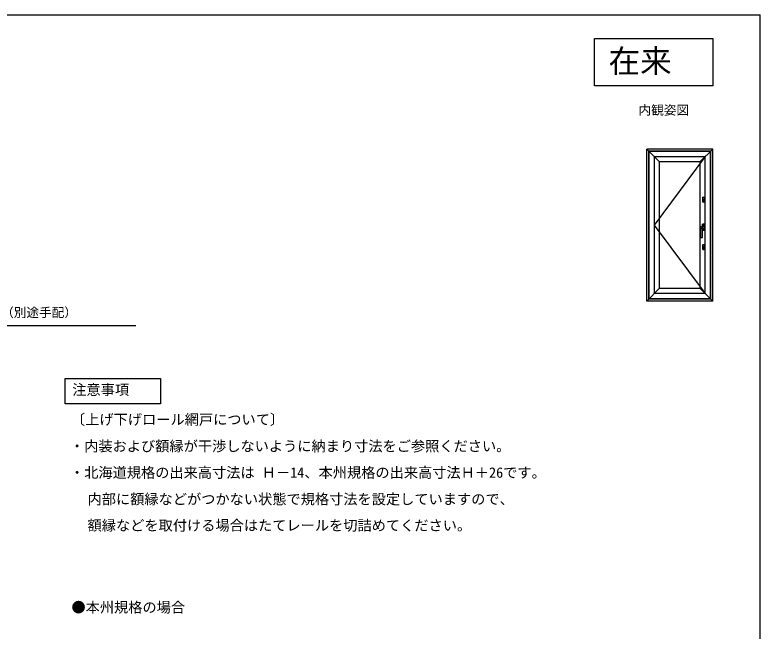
# Model space of a CAD drawing. Units: millimetres, scale not verified. Extents: x -525 to 525, y -783 to 779.
# Drawn here: x 53 to 525, y 356.9 to 747.3 of the extents above; entities that cross this region are included whole.
import ezdxf
from ezdxf.enums import TextEntityAlignment as Align

# ---------------------------------------------------------------- set-up
doc = ezdxf.new("R2010")
doc.units = ezdxf.units.MM
doc.header["$LTSCALE"] = 4
for name, color, linetype in [('0-1_USER1', 3, 'Continuous'), ('0-6_YKK_A1', 4, 'Continuous'), ('0-7_YKK_D', 6, 'Continuous'), ('0-8_YKK_ZWAK', 7, 'Continuous')]:
    doc.layers.add(name, color=color, linetype=linetype)
doc.styles.add('ＭＳ ゴシック', font='')
doc.styles.get('ＭＳ ゴシック').set_extended_font_data('MS Gothic')

msp = doc.modelspace()

# ---------------------------------------------------------------- linework, layer by layer
at = {"layer": '0-1_USER1'}
for points in [[(420, 732.3), (495, 732.3), (495, 702.3), (420, 702.3)], [(84.865, 500.867), (84.865, 516.867), (145.105, 516.867), (145.105, 500.867)]]:
    msp.add_lwpolyline(points, close=True, dxfattribs=at)
at = {"layer": '0-6_YKK_A1'}
for p, q in [((495, 662.3), (453.2, 662.3)), ((453.2, 566), (453.2, 662.3)), ((453.2, 662.3), (461.1, 654.4)), ((454.6, 567.4), (454.6, 660.9)), ((493.6, 660.9), (454.6, 660.9)), ((495, 662.3), (487.1, 654.4)), ((493.6, 660.9), (493.6, 567.4)), ((495, 566), (495, 662.3)), ((454.8, 567.6), (454.8, 660.7)), ((493.4, 660.7), (454.8, 660.7)), ((458, 657.5), (458, 570.8)), ((458, 657.5), (490.2, 657.5)), ((490.2, 570.8), (490.2, 657.5)), ((493.4, 660.7), (493.4, 567.6)), ((461.1, 654.4), (461.1, 573.9)), ((461.1, 654.4), (487.1, 654.4)), ((487.1, 573.9), (487.1, 654.4)), ((488.748, 628.758), (488.748, 631.743)), ((488.748, 630.8), (489.883, 630.8)), ((488.748, 629.7), (488.94, 629.7)), ((488.848, 631.843), (489.783, 631.843)), ((489.783, 628.658), (488.848, 628.658)), ((488.94, 628.975), (488.94, 630.225)), ((488.94, 628.9), (488.94, 630.225)), ((489.015, 630.3), (489.24, 630.3)), ((489.24, 628.825), (489.015, 628.825)), ((489.315, 630.225), (489.315, 628.9)), ((489.315, 630.213), (489.315, 628.975)), ((489.315, 629.7), (489.883, 629.7)), ((489.883, 631.743), (489.883, 628.758)), ((488.477, 614.35), (488.412, 614.15)), ((488.542, 614.15), (488.412, 614.15)), ((488.542, 613.65), (488.412, 613.65)), ((488.59, 614.375), (488.475, 614.375)), ((488.542, 614.15), (488.477, 614.35)), ((488.615, 613.251), (488.615, 614.65)), ((488.615, 614.35), (488.615, 613.45)), ((488.615, 614.25), (488.615, 614.25)), ((488.615, 614.05), (488.615, 614.05)), ((490.015, 613.675), (488.615, 613.675)), ((488.635, 614.655), (488.635, 613.7)), ((488.635, 613.7), (489.995, 613.7)), ((488.66, 613.675), (488.66, 613.7)), ((488.66, 613.675), (489.97, 613.675)), ((489.92, 614.73), (488.71, 614.73)), ((488.715, 614.75), (489.915, 614.75)), ((489.97, 613.675), (489.97, 613.7)), ((489.995, 613.7), (489.995, 614.655)), ((490.015, 614.65), (490.015, 610.85)), ((487.515, 606.325), (487.515, 613.049)), ((487.581, 613.124), (488.808, 613.275)), ((487.59, 613.124), (488.44, 613.124)), ((488.59, 613.425), (488.475, 613.425)), ((489.737, 613.175), (488.515, 613.142)), ((488.515, 606.325), (488.515, 613.049)), ((488.814, 612.212), (488.546, 612.218)), ((488.615, 610.85), (488.615, 612.216)), ((488.615, 611.825), (490.015, 611.825)), ((488.635, 610.845), (488.635, 611.8)), ((488.635, 611.8), (489.995, 611.8)), ((488.66, 611.825), (488.66, 611.8)), ((488.66, 611.825), (489.97, 611.825)), ((488.667, 612.277), (489.738, 612.262)), ((489.92, 610.77), (488.71, 610.77)), ((489.915, 610.75), (488.715, 610.75)), ((488.84, 613.3), (489.79, 613.3)), ((488.84, 612.2), (489.79, 612.2)), ((489.814, 613.1), (489.814, 612.337)), ((489.865, 613.225), (489.865, 612.275)), ((489.97, 611.825), (489.97, 611.8)), ((489.995, 611.8), (489.995, 610.845)), ((487.59, 606.25), (488.44, 606.25)), ((488.748, 598.658), (488.748, 601.643)), ((488.748, 600.7), (489.883, 600.7)), ((488.748, 599.6), (488.94, 599.6)), ((488.848, 601.743), (489.783, 601.743)), ((488.94, 598.875), (488.94, 600.125)), ((488.94, 598.8), (488.94, 600.125)), ((489.015, 600.2), (489.24, 600.2)), ((489.315, 600.125), (489.315, 598.8)), ((489.315, 600.113), (489.315, 598.875)), ((489.315, 599.6), (489.883, 599.6)), ((489.883, 601.643), (489.883, 598.658)), ((489.783, 598.558), (488.848, 598.558)), ((489.24, 598.725), (489.015, 598.725)), ((453.2, 566), (461.1, 573.9)), ((487.1, 573.9), (461.1, 573.9)), ((495, 566), (487.1, 573.9)), ((454.6, 567.4), (493.6, 567.4)), ((454.8, 567.6), (493.4, 567.6)), ((490.2, 570.8), (458, 570.8)), ((495, 566), (453.2, 566))]:
    msp.add_line(p, q, dxfattribs=at)
for points in [[(490.2, 657.5), (458, 614.15), (490.2, 570.8)], [(488.542, 613.65), (488.477, 613.45), (488.412, 613.65)]]:
    msp.add_lwpolyline(points, dxfattribs=at)
for centre, radius, start, end in [((488.848, 631.743), 0.1, 90, 180), ((488.848, 628.758), 0.1, 180, 270), ((489.015, 630.225), 0.075, 90, 180), ((489.015, 628.9), 0.075, 180, 270), ((489.24, 630.225), 0.075, 0, 90), ((489.24, 628.9), 0.075, 270, 0), ((489.783, 631.743), 0.1, 0, 90), ((489.783, 628.758), 0.1, 270, 0), ((489.668, 613.9), 1.3, 159.33268, 200.66732), ((488.475, 614.35), 0.025, 90, 159.33268), ((488.59, 614.35), 0.025, 0, 90), ((488.715, 614.65), 0.1, 90, 180), ((488.71, 614.655), 0.075, 90, 180), ((489.915, 614.65), 0.1, 0, 90), ((489.92, 614.655), 0.075, 0, 90), ((487.59, 613.049), 0.075, 90, 180), ((488.015, 607.8), 4, 82.81924, 97.18076), ((488.44, 613.049), 0.075, 0, 90), ((488.475, 613.45), 0.025, 200.66732, 270), ((488.665, 612.127), 0.15, 89.22911, 180), ((488.59, 613.45), 0.025, 270, 0), ((488.715, 610.85), 0.1, 180, 270), ((488.71, 610.845), 0.075, 180, 270), ((488.84, 613.225), 0.075, 90, 141.56804), ((488.84, 612.275), 0.075, 236.36958, 270), ((489.739, 613.1), 0.075, 0, 91.54908), ((489.739, 612.337), 0.075, 269.22911, 0), ((489.79, 613.225), 0.075, 0, 90), ((489.79, 612.275), 0.075, 270, 0), ((489.915, 610.85), 0.1, 270, 0), ((489.92, 610.845), 0.075, 270, 0), ((487.59, 606.325), 0.075, 180, 270), ((488.44, 606.325), 0.075, 270, 0), ((488.848, 601.643), 0.1, 90, 180), ((489.015, 600.125), 0.075, 90, 180), ((489.24, 600.125), 0.075, 0, 90), ((489.783, 601.643), 0.1, 0, 90), ((488.848, 598.658), 0.1, 180, 270), ((489.015, 598.8), 0.075, 180, 270), ((489.24, 598.8), 0.075, 270, 0), ((489.783, 598.658), 0.1, 270, 0)]:
    msp.add_arc(centre, radius, start, end, dxfattribs=at)
at = {"layer": '0-7_YKK_D'}
msp.add_lwpolyline([(-230.45, 489.096), (-228.054, 489.968), (-61.767, 550.492), (129.507, 550.492)], dxfattribs=at)
at = {"layer": '0-8_YKK_ZWAK'}
msp.add_line((-525, 747.3), (525, 747.3), dxfattribs=at)
msp.add_lwpolyline([(-525, -782.7), (525, -782.7), (525, 747.3)], dxfattribs=at)

# ---------------------------------------------------------------- texts
at = {"layer": '0-1_USER1', "style": 'ＭＳ ゴシック'}
for s, height, p in [('在来', 14.66, (429, 706.3)), ('内観姿図', 5.865, (448, 682.3)), ('注意事項', 6.598, (89.284, 504.527)), ('〔上げ下げロール網戸について〕', 6.598, (88.517, 485.686)), ('・内装および額縁が干渉しないように納まり寸法をご参照ください。', 6.598, (87.852, 468.794)), ('・北海道規格の出来高寸法は Ｈ－14、本州規格の出来高寸法Ｈ＋26です。', 6.598, (87.852, 452.056)), ('\u3000内部に額縁などがつかない状態で規格寸法を設定していますので、', 6.598, (90, 435.215)), ('\u3000額縁などを取付ける場合はたてレールを切詰めてください。', 6.598, (90, 418.578)), ('●本州規格の場合', 6.598, (88.773, 366.664))]:
    msp.add_text(s, height=height, dxfattribs=at).set_placement(p, align=Align.BOTTOM_LEFT)
at = {"layer": '0-7_YKK_D', "style": 'ＭＳ ゴシック'}
msp.add_text('網戸アタッチメント取付ねじ（別途手配）', height=5.865, dxfattribs=at).set_placement((-59.728, 554.077), align=Align.BOTTOM_LEFT)

doc.saveas('drawing.dxf')
